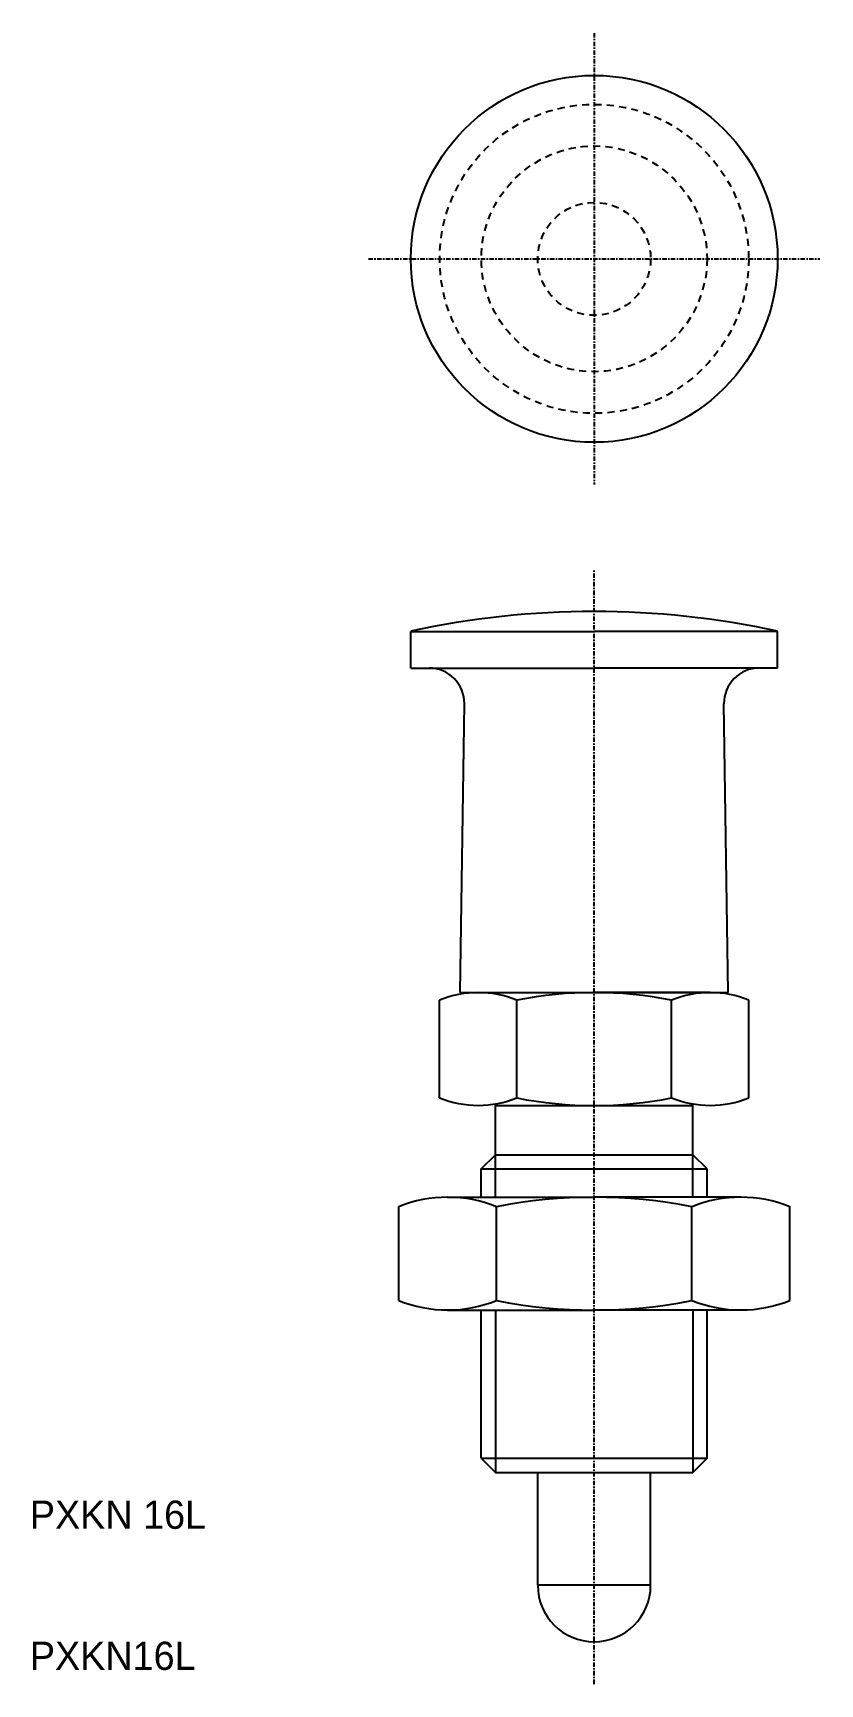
# Model space of a CAD drawing. Extents: x 296 to 352, y 173 to 290.
import ezdxf

# ---------------------------------------------------------------- set-up
doc = ezdxf.new("R2010")
doc.units = 0
doc.header["$LTSCALE"] = 0.25
doc.linetypes.add('CENTER', pattern=[2, 1.25, -0.25, 0.25, -0.25])
doc.linetypes.add('DASHED', pattern=[3.5, 2, -1.5])
doc.layers.get('0').update_dxf_attribs({"linetype": 'CONTINUOUS'})
doc.layers.add('CENTER', color=1, linetype='CENTER')

msp = doc.modelspace()

# ---------------------------------------------------------------- linework, layer by layer
at = {"color": 7, "linetype": 'CONTINUOUS'}
for p, q in [((322.99, 247.75), (335.99, 247.75)), ((322.99, 245.15), (322.99, 247.75)), ((348.99, 247.75), (335.99, 247.75)), ((348.99, 245.15), (348.99, 247.75)), ((322.99, 245.15), (324.29, 245.15)), ((324.29, 245.15), (335.99, 245.15)), ((347.69, 245.15), (335.99, 245.15)), ((348.99, 245.15), (347.69, 245.15)), ((326.49, 222.15), (326.79, 242.62)), ((345.49, 222.15), (345.19, 242.62)), ((325.02, 214.69), (325.02, 221.62)), ((326.49, 222.15), (345.49, 222.15)), ((327.77, 222.15), (335.99, 222.15)), ((330.51, 214.69), (330.51, 221.62)), ((344.22, 222.15), (335.99, 222.15)), ((341.48, 214.69), (341.48, 221.62)), ((346.96, 214.69), (346.96, 221.62)), ((328.99, 210.65), (328.99, 214.26)), ((328.99, 214.15), (335.99, 214.15)), ((335.99, 214.15), (342.99, 214.15)), ((342.99, 210.65), (342.99, 214.26)), ((327.99, 209.65), (328.99, 210.65)), ((328.99, 210.65), (342.99, 210.65)), ((343.99, 209.65), (342.99, 210.65)), ((327.99, 207.65), (327.99, 209.65)), ((327.99, 209.65), (343.99, 209.65)), ((343.99, 207.65), (343.99, 209.65)), ((325.6, 207.65), (335.99, 207.65)), ((346.39, 207.65), (335.99, 207.65)), ((322.14, 200.33), (322.14, 206.98)), ((329.07, 200.33), (329.07, 206.98)), ((342.92, 200.33), (342.92, 206.98)), ((349.85, 200.33), (349.85, 206.98)), ((325.6, 199.65), (335.99, 199.65)), ((327.99, 189.15), (327.99, 199.65)), ((346.39, 199.65), (335.99, 199.65)), ((343.99, 189.15), (343.99, 199.65)), ((327.99, 189.15), (343.99, 189.15)), ((327.99, 189.15), (328.99, 188.15)), ((343.99, 189.15), (342.99, 188.15)), ((328.99, 188.15), (342.99, 188.15)), ((331.99, 180.15), (331.99, 188.15)), ((339.99, 180.15), (339.99, 188.15)), ((339.99, 180.15), (331.99, 180.15))]:
    msp.add_line(p, q, dxfattribs=at)
at = {"color": 3, "linetype": 'CONTINUOUS'}
for p, q in [((328.99, 207.65), (328.99, 210.65)), ((342.99, 207.65), (342.99, 210.65)), ((328.99, 199.65), (328.99, 188.15)), ((342.99, 199.65), (342.99, 188.15))]:
    msp.add_line(p, q, dxfattribs=at)
at = {"color": 7, "linetype": 'CONTINUOUS'}
msp.add_circle((335.99, 274.15), 13, dxfattribs=at)
at = {"color": 3, "linetype": 'DASHED'}
for radius in [10.95, 8, 4]:
    msp.add_circle((335.99, 274.15), radius, dxfattribs=at)
at = {"color": 7, "linetype": 'CONTINUOUS'}
for centre, radius, start, end in [((335.99, 188.1), 61.06, 90, 102.2933), ((335.99, 188.1), 61.06, 77.7067, 90), ((324.29, 242.65), 2.5, 359.1608, 90), ((347.69, 242.65), 2.5, 90, 180.8392), ((327.77, 214.83), 7.32, 68.0126, 111.9874), ((335.99, 193.65), 28.5, 78.9042, 101.0958), ((344.22, 214.83), 7.32, 68.0126, 111.9874), ((327.77, 221.48), 7.32, 248.0126, 291.9874), ((335.99, 242.65), 28.5, 258.9042, 281.0958), ((344.22, 221.48), 7.32, 248.0126, 291.9874), ((325.6, 198.4), 9.25, 90, 111.9874), ((325.6, 198.4), 9.25, 68.0126, 90), ((335.99, 171.65), 36, 78.9042, 101.0958), ((346.39, 198.4), 9.25, 90, 111.9874), ((346.39, 198.4), 9.25, 68.0126, 90), ((325.6, 208.91), 9.25, 248.0126, 270), ((325.6, 208.91), 9.25, 270, 291.9874), ((335.99, 235.65), 36, 258.9042, 281.0958), ((346.39, 208.91), 9.25, 248.0126, 270), ((346.39, 208.91), 9.25, 270, 291.9874), ((335.99, 180.15), 4, 180, 0)]:
    msp.add_arc(centre, radius, start, end, dxfattribs=at)
at = {"layer": 'CENTER', "color": 1, "linetype": 'CENTER'}
for p, q in [((335.99, 290.15), (335.99, 258.15)), ((319.99, 274.15), (351.99, 274.15)), ((335.99, 173.15), (335.99, 252.15))]:
    msp.add_line(p, q, dxfattribs=at)

# ---------------------------------------------------------------- texts
at = {"color": 7, "linetype": 'CONTINUOUS'}
for s, p in [('PXKN 16L', (295.99, 184.15)), ('PXKN16L', (295.99, 174.15))]:
    msp.add_text(s, height=2, dxfattribs=at).set_placement(p)

doc.saveas('drawing.dxf')
